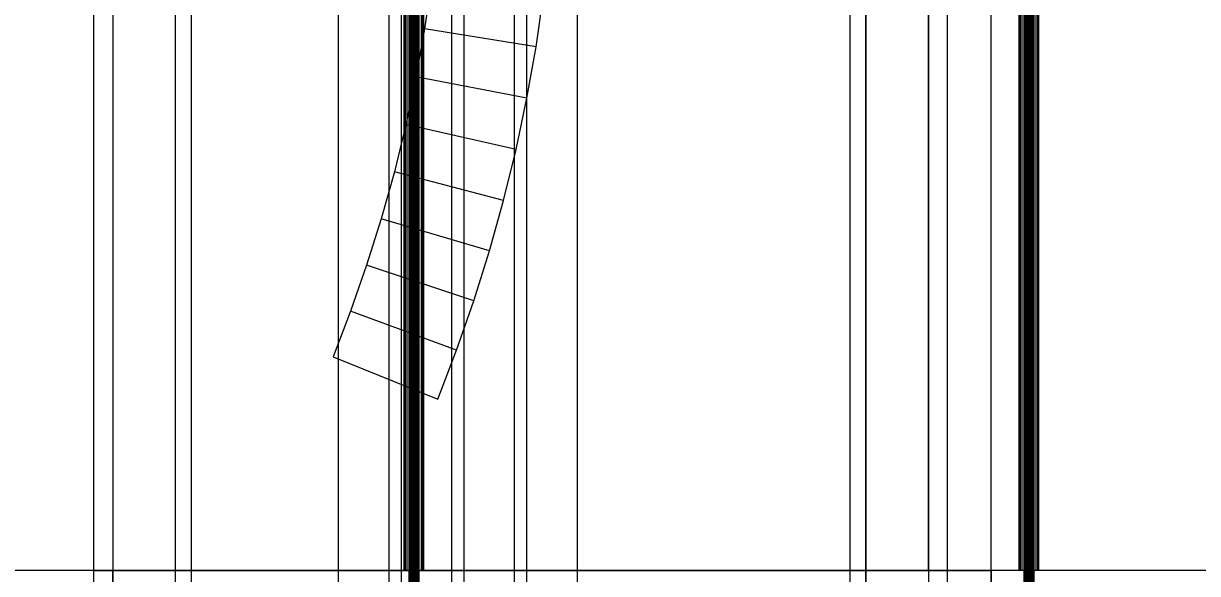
# Model space of a CAD drawing. Header units: millimetres. Extents: x -191664 to 191490, y -197311 to 10263.
# Drawn here: x 2362 to 4234, y -131955 to -131078 of the extents above; entities that cross this region are included whole.
import ezdxf

# ---------------------------------------------------------------- set-up
doc = ezdxf.new("R2010")
doc.units = ezdxf.units.MM
doc.layers.add('DET_secador_superior', color=7, linetype='Continuous', lineweight=0)
doc.layers.add('R15_COTAS_TRANSPORTE_P', color=1, linetype='Continuous', lineweight=0)
doc.dimstyles.new('PLANTA_20', dxfattribs={"dimtxt": 50, "dimasz": 30, "dimexe": 30, "dimexo": 16, "dimgap": 20, "dimtad": 1, "dimtih": 1, "dimtoh": 1, "dimdec": 1, "dimzin": 0, "dimdsep": 46, "dimcen": 0.09, "dimadec": 0, "dimazin": 0, "dimtfac": 1, "dimtdec": 4, "dimtofl": 0, "dimtmove": 0, "dimatfit": 3, "dimfxl": 1, "dimtolj": 1, "dimtzin": 0, "dimarcsym": 0})

# ---------------------------------------------------------------- blocks, each defined once
blk = doc.blocks.new('*D133')
at = {"layer": 'Defpoints', "color": 0, "transparency": 16777216}
for p in [(439.7, -194148), (217.9, -194406.1), (-500, -194490), (-500, -194490), (500, -194490)]:
    blk.add_point(p, dxfattribs=at)
at = {"layer": 'R15_COTAS_TRANSPORTE_P', "color": 0, "lineweight": -2, "transparency": 16777216}
blk.add_arc((-500, -194490), 722.8, 2.3783, 17.6217, dxfattribs=at)
at = {"layer": 'R15_COTAS_TRANSPORTE_P', "color": 0, "transparency": 16777216}
for points in [[(184.1, -194272.8), (193.6, -194269.6), (179.2, -194242.8)], [(227.1, -194459.9), (217.2, -194460.1), (222.8, -194490)]]:
    blk.add_solid(points, dxfattribs=at)

msp = doc.modelspace()

# ---------------------------------------------------------------- linework, layer by layer
at = {"layer": 'DET_secador_superior', "color": 253, "true_color": 0xa6b3ba}
for p, q in [((2864.71, -132400), (2864.71, -129000)), ((2944.71, -129000), (2944.71, -132400)), ((2964.71, -132400), (2964.71, -129000)), ((3044.71, -129000), (3044.71, -132400)), ((3064.71, -132400), (3064.71, -129000)), ((3144.71, -129000), (3144.71, -132400)), ((3164.71, -132400), (3164.71, -129000)), ((3244.71, -129000), (3244.71, -132400)), ((3704.71, -132400), (3704.71, -129000)), ((3804.71, -129000), (3804.71, -132400)), ((2604.71, -132000), (2604.71, -129400)), ((2629.71, -129400), (2629.71, -132000)), ((3679.71, -132000), (3679.71, -129400)), ((3704.71, -129400), (3704.71, -132000))]:
    msp.add_line(p, q, dxfattribs=at)
at = {"layer": 'DET_secador_superior', "color": 253, "true_color": 0xaab5b9}
msp.add_line((2504.71, -129325), (2504.71, -132075), dxfattribs=at)
at = {"layer": 'DET_secador_superior', "color": 9, "true_color": 0xb8c6c1}
for p, q in [((3904.71, -132075), (3904.71, -129325)), ((2504.71, -132075), (2504.71, -131950)), ((2504.71, -131950), (3904.71, -131950)), ((3904.71, -131950), (3904.71, -132075))]:
    msp.add_line(p, q, dxfattribs=at)
at = {"layer": 'DET_secador_superior', "color": 253, "true_color": 0xa4b0b5}
for p, q in [((2976.71, -129380), (2976.71, -132020)), ((2976.98, -129380), (2976.98, -132020)), ((2977.78, -129380), (2977.78, -132020)), ((2979.06, -129380), (2979.06, -132020)), ((2980.71, -129380), (2980.71, -132020)), ((2982.64, -129380), (2982.64, -132020)), ((2984.71, -129380), (2984.71, -132020)), ((2986.78, -129380), (2986.78, -132020)), ((2988.71, -129380), (2988.71, -132020)), ((2990.37, -129380), (2990.37, -132020)), ((2991.64, -129380), (2991.64, -132020)), ((2992.44, -129380), (2992.44, -132020)), ((2992.71, -132020), (2992.71, -129380)), ((3956.71, -129380), (3956.71, -132020)), ((3956.98, -129380), (3956.98, -132020)), ((3957.78, -129380), (3957.78, -132020)), ((3959.06, -129380), (3959.06, -132020)), ((3960.71, -129380), (3960.71, -132020)), ((3962.64, -129380), (3962.64, -132020)), ((3964.71, -129380), (3964.71, -132020)), ((3966.78, -129380), (3966.78, -132020)), ((3968.71, -129380), (3968.71, -132020)), ((3970.37, -129380), (3970.37, -132020)), ((3971.64, -129380), (3971.64, -132020)), ((3972.44, -129380), (3972.44, -132020)), ((3972.71, -132020), (3972.71, -129380)), ((2968.71, -129450), (2968.71, -131950)), ((2969.26, -129450), (2969.26, -131950)), ((2970.86, -129450), (2970.86, -131950)), ((2973.4, -129450), (2973.4, -131950)), ((2976.71, -129450), (2976.71, -131950)), ((2980.57, -129450), (2980.57, -131950)), ((2984.71, -129450), (2984.71, -131950)), ((2988.85, -129450), (2988.85, -131950)), ((2992.71, -129450), (2992.71, -131950)), ((2996.03, -129450), (2996.03, -131950)), ((2998.57, -129450), (2998.57, -131950)), ((3000.17, -129450), (3000.17, -131950)), ((3000.71, -131950), (3000.71, -129450)), ((3948.71, -129450), (3948.71, -131950)), ((3949.26, -129450), (3949.26, -131950)), ((3950.86, -129450), (3950.86, -131950)), ((3953.4, -129450), (3953.4, -131950)), ((3956.71, -129450), (3956.71, -131950)), ((3960.57, -129450), (3960.57, -131950)), ((3964.71, -129450), (3964.71, -131950)), ((3968.85, -129450), (3968.85, -131950)), ((3972.71, -129450), (3972.71, -131950)), ((3976.03, -129450), (3976.03, -131950)), ((3978.57, -129450), (3978.57, -131950)), ((3980.17, -129450), (3980.17, -131950)), ((3980.71, -131950), (3980.71, -129450)), ((2969.26, -131950), (2968.71, -131950)), ((2970.86, -131950), (2969.26, -131950)), ((2973.4, -131950), (2970.86, -131950)), ((2976.71, -131950), (2973.4, -131950)), ((2980.57, -131950), (2976.71, -131950)), ((2984.71, -131950), (2980.57, -131950)), ((2988.85, -131950), (2984.71, -131950)), ((2992.71, -131950), (2988.85, -131950)), ((2996.03, -131950), (2992.71, -131950)), ((2998.57, -131950), (2996.03, -131950)), ((3000.17, -131950), (2998.57, -131950)), ((3000.71, -131950), (3000.17, -131950)), ((3949.26, -131950), (3948.71, -131950)), ((3950.86, -131950), (3949.26, -131950)), ((3953.4, -131950), (3950.86, -131950)), ((3956.71, -131950), (3953.4, -131950)), ((3960.57, -131950), (3956.71, -131950)), ((3964.71, -131950), (3960.57, -131950)), ((3968.85, -131950), (3964.71, -131950)), ((3972.71, -131950), (3968.85, -131950)), ((3976.03, -131950), (3972.71, -131950)), ((3978.57, -131950), (3976.03, -131950)), ((3980.17, -131950), (3978.57, -131950)), ((3980.71, -131950), (3980.17, -131950))]:
    msp.add_line(p, q, dxfattribs=at)
at = {"layer": 'DET_secador_superior', "color": 8, "true_color": 0x617680}
for p, q in [((2474.71, -131950), (2474.71, -129450)), ((3834.71, -129450), (3834.71, -131950)), ((2474.71, -131980), (2474.71, -131950)), ((2474.71, -131950), (3834.71, -131950)), ((2504.71, -131950), (2474.71, -131950)), ((3834.71, -131950), (3804.71, -131950)), ((3834.71, -131950), (3834.71, -131980))]:
    msp.add_line(p, q, dxfattribs=at)
at = {"layer": 'DET_secador_superior', "color": 253, "true_color": 0xa8b3b5}
for p, q in [((2504.71, -129450), (2504.71, -131950)), ((2604.71, -131950), (2604.71, -129450)), ((3704.71, -129450), (3704.71, -131950)), ((3804.71, -131950), (3804.71, -129450)), ((2504.71, -131950), (3804.71, -131950)), ((2604.71, -131950), (2504.71, -131950)), ((3704.71, -131950), (2604.71, -131950)), ((3804.71, -131950), (3704.71, -131950))]:
    msp.add_line(p, q, dxfattribs=at)
at = {"layer": 'DET_secador_superior', "color": 252, "true_color": 0x889ba4}
for p, q in [((3012.74, -131009.9), (3001.59, -131086.78)), ((3179.29, -131115.45), (3191.27, -131032.87)), ((3001.59, -131086.78), (2987.99, -131163.26)), ((3179.29, -131115.45), (3001.59, -131086.78)), ((3164.68, -131197.61), (3179.29, -131115.45)), ((2987.99, -131163.26), (2971.95, -131239.27)), ((3164.68, -131197.61), (2987.99, -131163.26)), ((3147.45, -131279.25), (3164.68, -131197.61)), ((2971.95, -131239.27), (2953.49, -131314.73)), ((3147.45, -131279.25), (2971.95, -131239.27)), ((3127.62, -131360.3), (3147.45, -131279.25)), ((2953.49, -131314.73), (2932.62, -131389.56)), ((3127.62, -131360.3), (2953.49, -131314.73)), ((3105.2, -131440.68), (3127.62, -131360.3)), ((2932.62, -131389.56), (2909.37, -131463.68)), ((3105.2, -131440.68), (2932.62, -131389.56)), ((3080.23, -131520.3), (3105.2, -131440.68)), ((2909.37, -131463.68), (2883.75, -131537.02)), ((3080.23, -131520.3), (2909.37, -131463.68)), ((3052.72, -131599.07), (3080.23, -131520.3)), ((2883.75, -131537.02), (2855.81, -131609.5)), ((3052.72, -131599.07), (2883.75, -131537.02)), ((2855.81, -131609.5), (3022.7, -131676.93)), ((3022.7, -131676.93), (3052.72, -131599.07))]:
    msp.add_line(p, q, dxfattribs=at)
at = {"layer": 'DET_secador_superior', "color": 8, "true_color": 0x727f77}
msp.add_line((20654.71, -131950), (1554.71, -131950), dxfattribs=at)

# ---------------------------------------------------------------- dimensions: what is measured, and where the dimension line sits
at = {"layer": 'R15_COTAS_TRANSPORTE_P'}
dim = msp.add_angular_dim_2l(base=(217.89, -194406.09), line1=((-500, -194490), (500, -194490)), line2=((-500, -194490), (439.69, -194147.98)), dimstyle='PLANTA_20', dxfattribs=at)
dim.commit()
dim.dimension.update_dxf_attribs({"geometry": '*D133', "text_midpoint": (191490.46, -33543.69)})

doc.saveas('drawing.dxf')
